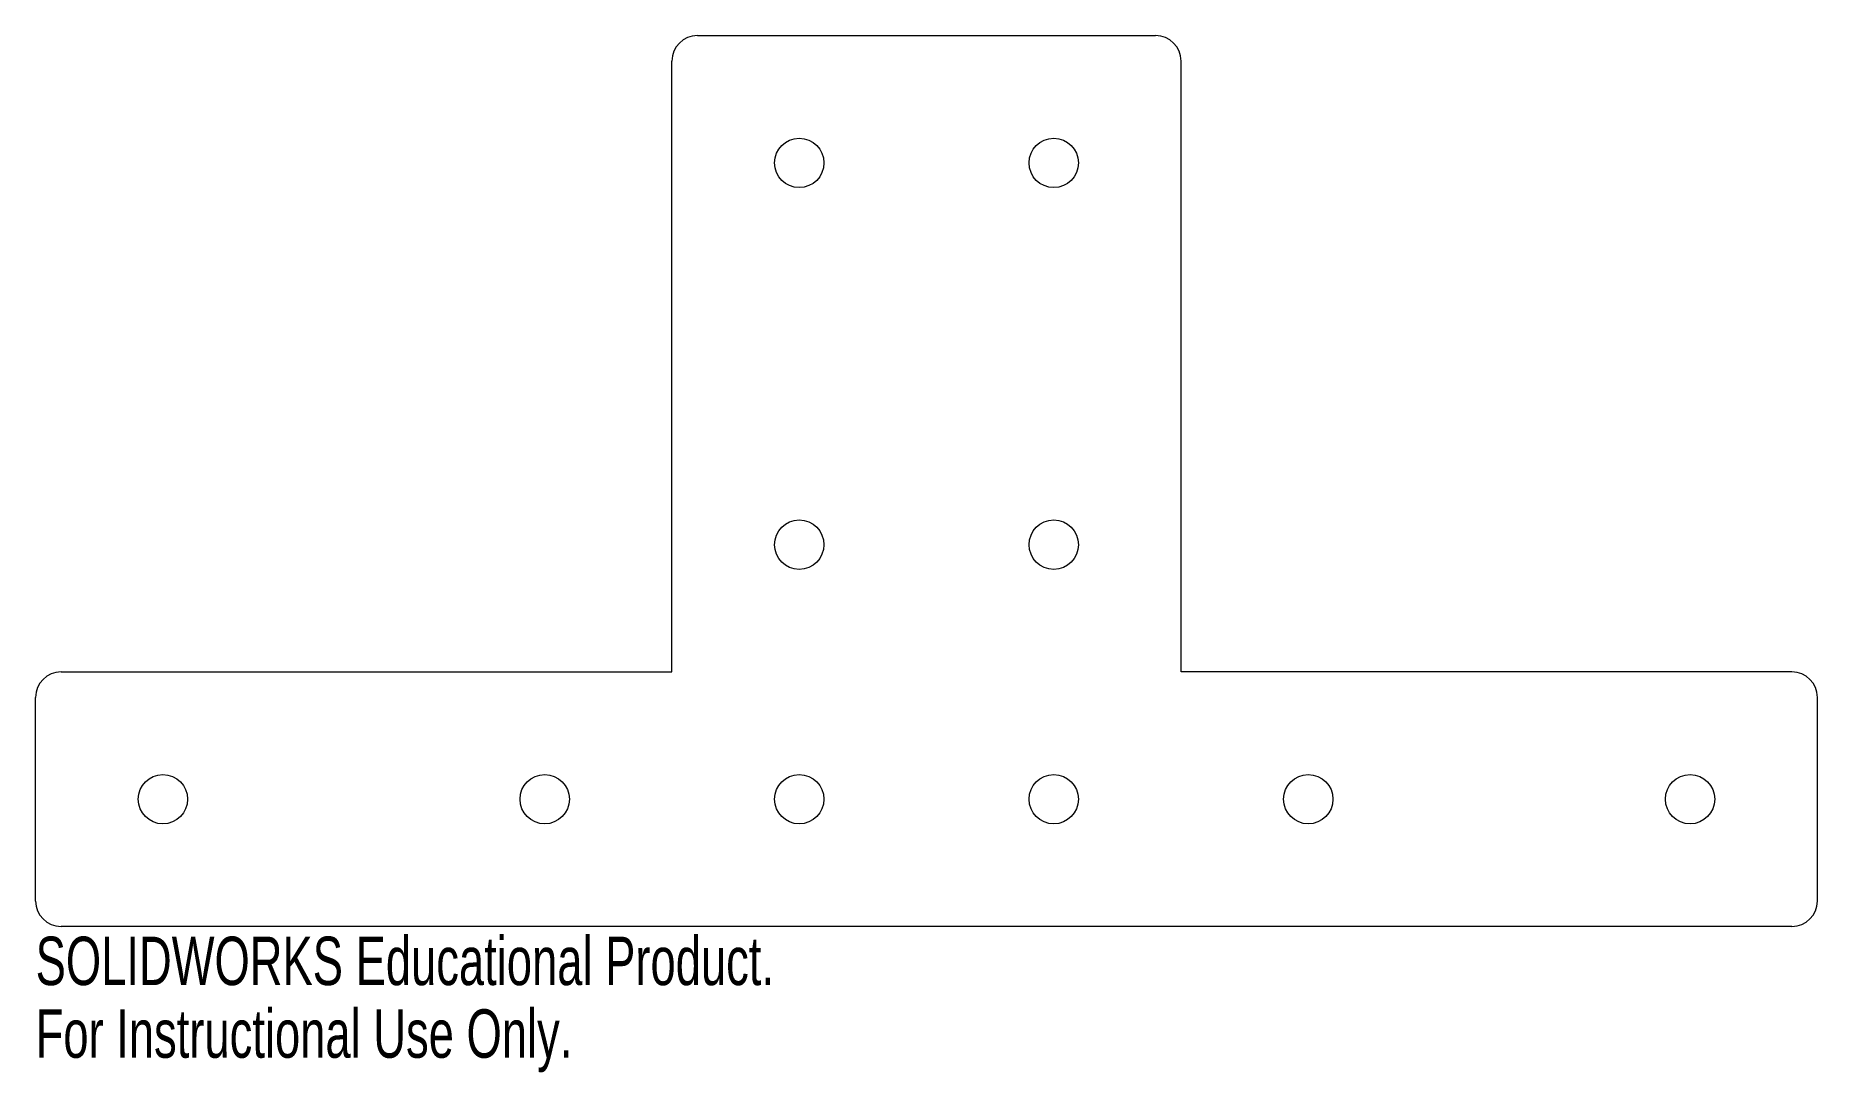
# Model space of a CAD drawing. Header units: inches. Extents: x -3.5 to 3.5, y -0.57 to 3.5.
import ezdxf

# ---------------------------------------------------------------- set-up
doc = ezdxf.new("R2010")
doc.units = ezdxf.units.IN
doc.header["$MEASUREMENT"] = 0
doc.styles.add('SLDTEXTSTYLE0', font='TXT', dxfattribs={"width": 0.7})

msp = doc.modelspace()

# ---------------------------------------------------------------- linework, layer by layer
at = {"color": 7, "linetype": 'Continuous', "lineweight": 15}
for p, q in [((-0.9, 3.5), (0.9, 3.5)), ((-1, 1), (-1, 3.4)), ((1, 1), (1, 3.4)), ((-3.4, 1), (-1, 1)), ((3.4, 1), (1, 1)), ((-3.5, 0.1), (-3.5, 0.9)), ((3.5, 0.1), (3.5, 0.9)), ((3.4, 0), (-3.4, 0))]:
    msp.add_line(p, q, dxfattribs=at)
for centre in [(-0.5, 3), (0.5, 3), (-0.5, 1.5), (0.5, 1.5), (-3, 0.5), (-1.5, 0.5), (-0.5, 0.5), (0.5, 0.5), (1.5, 0.5), (3, 0.5)]:
    msp.add_circle(centre, 0.097, dxfattribs=at)
for centre, start, end in [((-0.9, 3.4), 90, 180), ((0.9, 3.4), 0, 90), ((-3.4, 0.9), 90, 180), ((3.4, 0.9), 0, 90), ((-3.4, 0.1), 180, 270), ((3.4, 0.1), 270, 0)]:
    msp.add_arc(centre, 0.1, start, end, dxfattribs=at)

# ---------------------------------------------------------------- texts
at = {"color": 7, "linetype": 'Continuous', "char_height": 0.1903, "attachment_point": 1, "style": 'SLDTEXTSTYLE0'}
for s, insert in [('SOLIDWORKS Educational Product.', (-3.5, -0.0401)), ('For Instructional Use Only.', (-3.5, -0.3256))]:
    msp.add_mtext(s, dxfattribs=dict(at, insert=insert))

doc.saveas('drawing.dxf')
